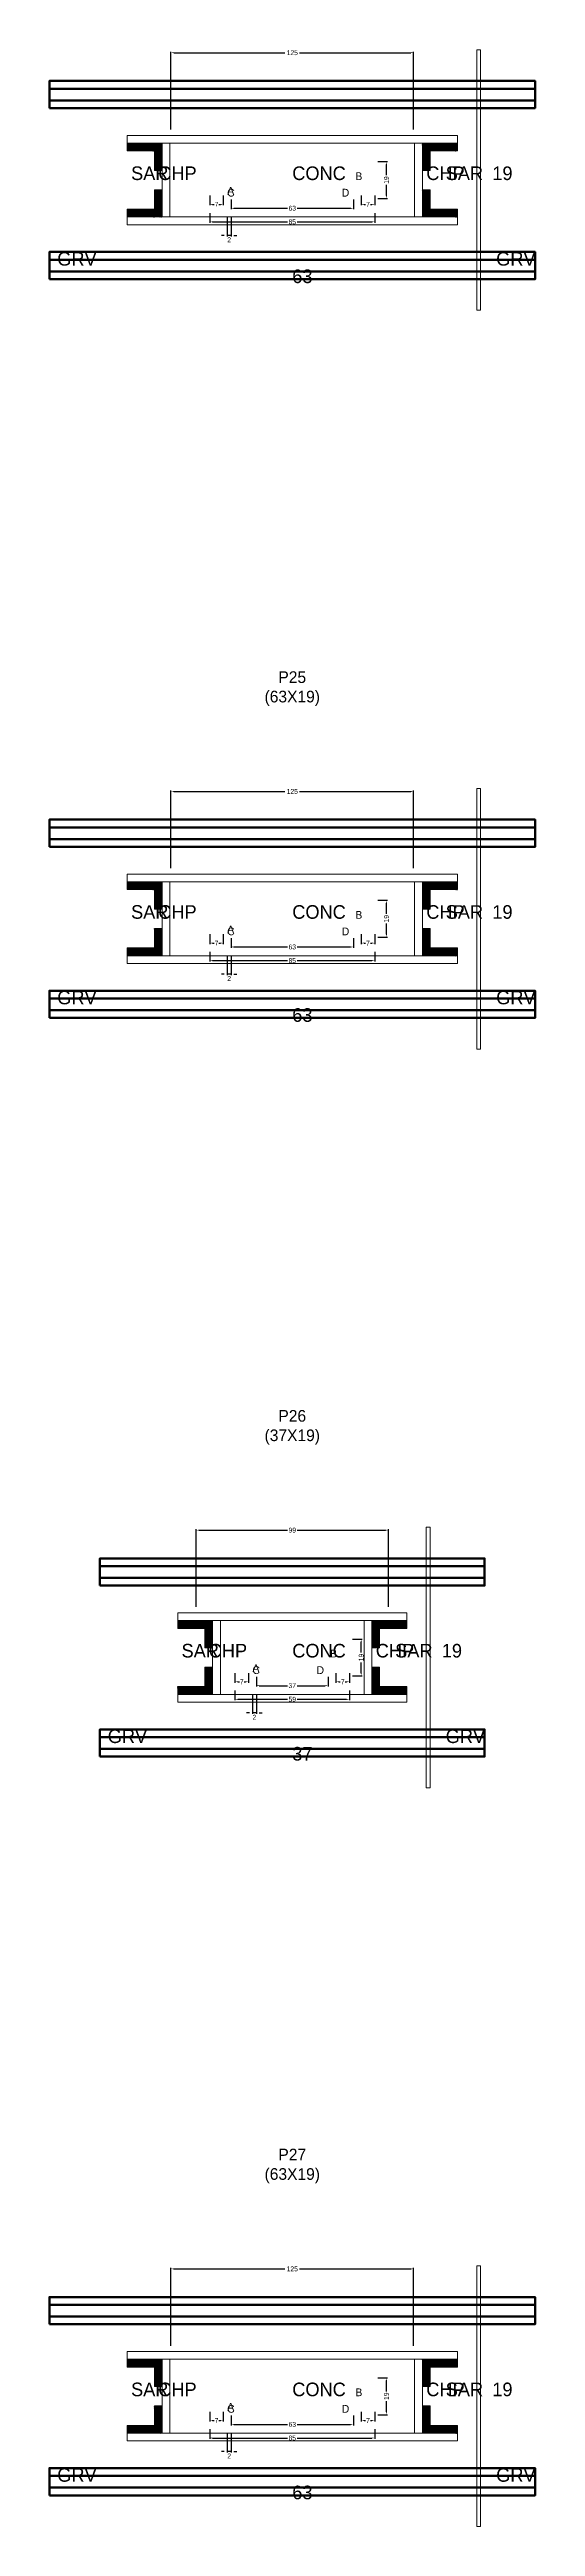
# Model space of a CAD drawing. Header units: centimetres. Extents: x -8500 to 4118, y -39526 to 295.
# Drawn here: x -125 to 125, y -9807 to -8533 of the extents above; entities that cross this region are included whole.
import ezdxf

# ---------------------------------------------------------------- set-up
doc = ezdxf.new("R2010")
doc.units = ezdxf.units.CM
for name, color, linetype in [('COTA', 241, 'Continuous'), ('GRAVATA', 224, 'Continuous'), ('Hachura', 251, 'Continuous'), ('NOMENCLATURA', 7, 'Continuous'), ('SARRAFO', 251, 'Continuous'), ('Texto Seção', 7, 'Continuous')]:
    doc.layers.add(name, color=color, linetype=linetype)
doc.dimstyles.new('cotax2', dxfattribs={"dimtxt": 2.5, "dimasz": 1.5, "dimexe": 0.5, "dimexo": 0.5, "dimgap": 0.5, "dimtad": 1, "dimcen": 2.5, "dimazin": 3, "dimtfac": 1, "dimtmove": 0, "dimatfit": 3})

# ---------------------------------------------------------------- blocks, each defined once
blk = doc.blocks.new('_CLOSEDFILLED')
at = {"color": 0, "linetype": 'BYBLOCK'}
blk.add_solid([(-1, 0.16), (0, 0), (-1, -0.16)], dxfattribs=at)
blk = doc.blocks.new('*D612')
for p, q in [((-42.5, -8617), (-42.5, -8622)), ((-41, -8621.5), (-2.5, -8621.5)), ((2.5, -8621.5), (41, -8621.5)), ((42.5, -8617), (42.5, -8622))]:
    blk.add_line(p, q)
at = {"layer": 'Defpoints'}
for p in [(-42.5, -8616.5), (-42.5, -8621.5), (42.5, -8616.5)]:
    blk.add_point(p, dxfattribs=at)
at = {"layer": 'COTA', "xscale": 1.5, "yscale": 1.5, "rotation": 180}
blk.add_blockref('_CLOSEDFILLED', (-42.5, -8621.5), dxfattribs=at)
at = {"layer": 'COTA', "xscale": 1.5, "yscale": 1.5}
blk.add_blockref('_CLOSEDFILLED', (42.5, -8621.5), dxfattribs=at)
at = {"layer": 'COTA', "insert": (0, -8621.5), "char_height": 2.5, "attachment_point": 5}
blk.add_mtext('85', dxfattribs=at)
blk = doc.blocks.new('*D613')
for p, q in [((-31.5, -8610), (-31.5, -8615)), ((31.5, -8610), (31.5, -8615)), ((-30, -8614.5), (-2.5, -8614.5)), ((2.5, -8614.5), (30, -8614.5))]:
    blk.add_line(p, q)
at = {"layer": 'Defpoints'}
for p in [(-31.5, -8609.5), (31.5, -8609.5), (-31.5, -8614.5)]:
    blk.add_point(p, dxfattribs=at)
at = {"layer": 'COTA', "xscale": 1.5, "yscale": 1.5, "rotation": 180}
blk.add_blockref('_CLOSEDFILLED', (-31.5, -8614.5), dxfattribs=at)
at = {"layer": 'COTA', "xscale": 1.5, "yscale": 1.5}
blk.add_blockref('_CLOSEDFILLED', (31.5, -8614.5), dxfattribs=at)
at = {"layer": 'COTA', "insert": (0, -8614.5), "char_height": 2.5, "attachment_point": 5}
blk.add_mtext('63', dxfattribs=at)
blk = doc.blocks.new('*D614')
for p, q in [((44, -8590.5), (49, -8590.5)), ((48.5, -8597.5), (48.5, -8592)), ((44, -8609.5), (49, -8609.5)), ((48.5, -8608), (48.5, -8602.5))]:
    blk.add_line(p, q)
at = {"layer": 'Defpoints'}
for p in [(43.5, -8590.5), (43.5, -8609.5), (48.5, -8609.5)]:
    blk.add_point(p, dxfattribs=at)
at = {"layer": 'COTA', "xscale": 1.5, "yscale": 1.5}
for p, rotation in [((48.5, -8590.5), 90), ((48.5, -8609.5), 270)]:
    blk.add_blockref('_CLOSEDFILLED', p, dxfattribs=dict(at, rotation=rotation))
at = {"layer": 'COTA', "insert": (48.5, -8600), "char_height": 2.5, "attachment_point": 5, "rotation": 90}
blk.add_mtext('19', dxfattribs=at)
blk = doc.blocks.new('*D615')
for p, q in [((-42.5, -8608), (-42.5, -8613)), ((-41, -8612.5), (-40.25, -8612.5)), ((-37.75, -8612.5), (-37, -8612.5)), ((-35.5, -8608), (-35.5, -8613))]:
    blk.add_line(p, q)
at = {"layer": 'Defpoints'}
for p in [(-42.5, -8607.5), (-42.5, -8612.5), (-35.5, -8607.5)]:
    blk.add_point(p, dxfattribs=at)
at = {"layer": 'COTA', "xscale": 1.5, "yscale": 1.5, "rotation": 180}
blk.add_blockref('_CLOSEDFILLED', (-42.5, -8612.5), dxfattribs=at)
at = {"layer": 'COTA', "xscale": 1.5, "yscale": 1.5}
blk.add_blockref('_CLOSEDFILLED', (-35.5, -8612.5), dxfattribs=at)
at = {"layer": 'COTA', "insert": (-39, -8612.5), "char_height": 2.5, "attachment_point": 5}
blk.add_mtext('7', dxfattribs=at)
blk = doc.blocks.new('*D616')
for p, q in [((35.5, -8608), (35.5, -8613)), ((37, -8612.5), (37.75, -8612.5)), ((40.25, -8612.5), (41, -8612.5)), ((42.5, -8608), (42.5, -8613))]:
    blk.add_line(p, q)
at = {"layer": 'Defpoints'}
for p in [(35.5, -8607.5), (35.5, -8612.5), (42.5, -8607.5)]:
    blk.add_point(p, dxfattribs=at)
at = {"layer": 'COTA', "xscale": 1.5, "yscale": 1.5, "rotation": 180}
blk.add_blockref('_CLOSEDFILLED', (35.5, -8612.5), dxfattribs=at)
at = {"layer": 'COTA', "xscale": 1.5, "yscale": 1.5}
blk.add_blockref('_CLOSEDFILLED', (42.5, -8612.5), dxfattribs=at)
at = {"layer": 'COTA', "insert": (39, -8612.5), "char_height": 2.5, "attachment_point": 5}
blk.add_mtext('7', dxfattribs=at)
blk = doc.blocks.new('*D617')
for p, q in [((-62.5, -8574), (-62.5, -8534)), ((-61, -8534.5), (-3.75, -8534.5)), ((3.75, -8534.5), (61, -8534.5)), ((62.5, -8574), (62.5, -8534))]:
    blk.add_line(p, q)
at = {"layer": 'Defpoints'}
for p in [(-62.5, -8534.5), (-62.5, -8574.5), (62.5, -8574.5)]:
    blk.add_point(p, dxfattribs=at)
at = {"layer": 'COTA', "xscale": 1.5, "yscale": 1.5, "rotation": 180}
blk.add_blockref('_CLOSEDFILLED', (-62.5, -8534.5), dxfattribs=at)
at = {"layer": 'COTA', "xscale": 1.5, "yscale": 1.5}
blk.add_blockref('_CLOSEDFILLED', (62.5, -8534.5), dxfattribs=at)
at = {"layer": 'COTA', "insert": (0, -8534.5), "char_height": 2.5, "attachment_point": 5}
blk.add_mtext('125', dxfattribs=at)
blk = doc.blocks.new('*D638')
for p, q in [((-42.5, -8997), (-42.5, -9002)), ((-41, -9001.5), (-2.5, -9001.5)), ((2.5, -9001.5), (41, -9001.5)), ((42.5, -8997), (42.5, -9002))]:
    blk.add_line(p, q)
at = {"layer": 'Defpoints'}
for p in [(-42.5, -8996.5), (-42.5, -9001.5), (42.5, -8996.5)]:
    blk.add_point(p, dxfattribs=at)
at = {"layer": 'COTA', "xscale": 1.5, "yscale": 1.5, "rotation": 180}
blk.add_blockref('_CLOSEDFILLED', (-42.5, -9001.5), dxfattribs=at)
at = {"layer": 'COTA', "xscale": 1.5, "yscale": 1.5}
blk.add_blockref('_CLOSEDFILLED', (42.5, -9001.5), dxfattribs=at)
at = {"layer": 'COTA', "insert": (0, -9001.5), "char_height": 2.5, "attachment_point": 5}
blk.add_mtext('85', dxfattribs=at)
blk = doc.blocks.new('*D639')
for p, q in [((-31.5, -8990), (-31.5, -8995)), ((-30, -8994.5), (-2.5, -8994.5)), ((2.5, -8994.5), (30, -8994.5)), ((31.5, -8990), (31.5, -8995))]:
    blk.add_line(p, q)
at = {"layer": 'Defpoints'}
for p in [(-31.5, -8989.5), (-31.5, -8994.5), (31.5, -8989.5)]:
    blk.add_point(p, dxfattribs=at)
at = {"layer": 'COTA', "xscale": 1.5, "yscale": 1.5, "rotation": 180}
blk.add_blockref('_CLOSEDFILLED', (-31.5, -8994.5), dxfattribs=at)
at = {"layer": 'COTA', "xscale": 1.5, "yscale": 1.5}
blk.add_blockref('_CLOSEDFILLED', (31.5, -8994.5), dxfattribs=at)
at = {"layer": 'COTA', "insert": (0, -8994.5), "char_height": 2.5, "attachment_point": 5}
blk.add_mtext('63', dxfattribs=at)
blk = doc.blocks.new('*D640')
for p, q in [((44, -8970.5), (49, -8970.5)), ((48.5, -8977.5), (48.5, -8972)), ((48.5, -8988), (48.5, -8982.5)), ((44, -8989.5), (49, -8989.5))]:
    blk.add_line(p, q)
at = {"layer": 'Defpoints'}
for p in [(43.5, -8970.5), (43.5, -8989.5), (48.5, -8989.5)]:
    blk.add_point(p, dxfattribs=at)
at = {"layer": 'COTA', "xscale": 1.5, "yscale": 1.5}
for p, rotation in [((48.5, -8970.5), 90), ((48.5, -8989.5), 270)]:
    blk.add_blockref('_CLOSEDFILLED', p, dxfattribs=dict(at, rotation=rotation))
at = {"layer": 'COTA', "insert": (48.5, -8980), "char_height": 2.5, "attachment_point": 5, "rotation": 90}
blk.add_mtext('19', dxfattribs=at)
blk = doc.blocks.new('*D641')
for p, q in [((-42.5, -8988), (-42.5, -8993)), ((-41, -8992.5), (-40.25, -8992.5)), ((-37.75, -8992.5), (-37, -8992.5)), ((-35.5, -8988), (-35.5, -8993))]:
    blk.add_line(p, q)
at = {"layer": 'Defpoints'}
for p in [(-42.5, -8987.5), (-42.5, -8992.5), (-35.5, -8987.5)]:
    blk.add_point(p, dxfattribs=at)
at = {"layer": 'COTA', "xscale": 1.5, "yscale": 1.5, "rotation": 180}
blk.add_blockref('_CLOSEDFILLED', (-42.5, -8992.5), dxfattribs=at)
at = {"layer": 'COTA', "xscale": 1.5, "yscale": 1.5}
blk.add_blockref('_CLOSEDFILLED', (-35.5, -8992.5), dxfattribs=at)
at = {"layer": 'COTA', "insert": (-39, -8992.5), "char_height": 2.5, "attachment_point": 5}
blk.add_mtext('7', dxfattribs=at)
blk = doc.blocks.new('*D642')
for p, q in [((35.5, -8988), (35.5, -8993)), ((37, -8992.5), (37.75, -8992.5)), ((40.25, -8992.5), (41, -8992.5)), ((42.5, -8988), (42.5, -8993))]:
    blk.add_line(p, q)
at = {"layer": 'Defpoints'}
for p in [(35.5, -8987.5), (35.5, -8992.5), (42.5, -8987.5)]:
    blk.add_point(p, dxfattribs=at)
at = {"layer": 'COTA', "xscale": 1.5, "yscale": 1.5, "rotation": 180}
blk.add_blockref('_CLOSEDFILLED', (35.5, -8992.5), dxfattribs=at)
at = {"layer": 'COTA', "xscale": 1.5, "yscale": 1.5}
blk.add_blockref('_CLOSEDFILLED', (42.5, -8992.5), dxfattribs=at)
at = {"layer": 'COTA', "insert": (39, -8992.5), "char_height": 2.5, "attachment_point": 5}
blk.add_mtext('7', dxfattribs=at)
blk = doc.blocks.new('*D643')
for p, q in [((-62.5, -8954), (-62.5, -8914)), ((-61, -8914.5), (-3.75, -8914.5)), ((3.75, -8914.5), (61, -8914.5)), ((62.5, -8954), (62.5, -8914))]:
    blk.add_line(p, q)
at = {"layer": 'Defpoints'}
for p in [(-62.5, -8914.5), (-62.5, -8954.5), (62.5, -8954.5)]:
    blk.add_point(p, dxfattribs=at)
at = {"layer": 'COTA', "xscale": 1.5, "yscale": 1.5, "rotation": 180}
blk.add_blockref('_CLOSEDFILLED', (-62.5, -8914.5), dxfattribs=at)
at = {"layer": 'COTA', "xscale": 1.5, "yscale": 1.5}
blk.add_blockref('_CLOSEDFILLED', (62.5, -8914.5), dxfattribs=at)
at = {"layer": 'COTA', "insert": (0, -8914.5), "char_height": 2.5, "attachment_point": 5}
blk.add_mtext('125', dxfattribs=at)
blk = doc.blocks.new('*D664')
for p, q in [((-29.5, -9377), (-29.5, -9382)), ((29.5, -9377), (29.5, -9382)), ((-28, -9381.5), (-2.5, -9381.5)), ((2.5, -9381.5), (28, -9381.5))]:
    blk.add_line(p, q)
at = {"layer": 'Defpoints'}
for p in [(-29.5, -9376.5), (29.5, -9376.5), (-29.5, -9381.5)]:
    blk.add_point(p, dxfattribs=at)
at = {"layer": 'COTA', "xscale": 1.5, "yscale": 1.5, "rotation": 180}
blk.add_blockref('_CLOSEDFILLED', (-29.5, -9381.5), dxfattribs=at)
at = {"layer": 'COTA', "xscale": 1.5, "yscale": 1.5}
blk.add_blockref('_CLOSEDFILLED', (29.5, -9381.5), dxfattribs=at)
at = {"layer": 'COTA', "insert": (0, -9381.5), "char_height": 2.5, "attachment_point": 5}
blk.add_mtext('59', dxfattribs=at)
blk = doc.blocks.new('*D665')
for p, q in [((-18.5, -9370), (-18.5, -9375)), ((-17, -9374.5), (-2.5, -9374.5)), ((2.5, -9374.5), (17, -9374.5)), ((18.5, -9370), (18.5, -9375))]:
    blk.add_line(p, q)
at = {"layer": 'Defpoints'}
for p in [(-18.5, -9369.5), (-18.5, -9374.5), (18.5, -9369.5)]:
    blk.add_point(p, dxfattribs=at)
at = {"layer": 'COTA', "xscale": 1.5, "yscale": 1.5, "rotation": 180}
blk.add_blockref('_CLOSEDFILLED', (-18.5, -9374.5), dxfattribs=at)
at = {"layer": 'COTA', "xscale": 1.5, "yscale": 1.5}
blk.add_blockref('_CLOSEDFILLED', (18.5, -9374.5), dxfattribs=at)
at = {"layer": 'COTA', "insert": (0, -9374.5), "char_height": 2.5, "attachment_point": 5}
blk.add_mtext('37', dxfattribs=at)
blk = doc.blocks.new('*D666')
for p, q in [((31, -9350.5), (36, -9350.5)), ((35.5, -9357.5), (35.5, -9352)), ((35.5, -9368), (35.5, -9362.5)), ((31, -9369.5), (36, -9369.5))]:
    blk.add_line(p, q)
at = {"layer": 'Defpoints'}
for p in [(30.5, -9350.5), (30.5, -9369.5), (35.5, -9369.5)]:
    blk.add_point(p, dxfattribs=at)
at = {"layer": 'COTA', "xscale": 1.5, "yscale": 1.5}
for p, rotation in [((35.5, -9350.5), 90), ((35.5, -9369.5), 270)]:
    blk.add_blockref('_CLOSEDFILLED', p, dxfattribs=dict(at, rotation=rotation))
at = {"layer": 'COTA', "insert": (35.5, -9360), "char_height": 2.5, "attachment_point": 5, "rotation": 90}
blk.add_mtext('19', dxfattribs=at)
blk = doc.blocks.new('*D667')
for p, q in [((-29.5, -9368), (-29.5, -9373)), ((-28, -9372.5), (-27.25, -9372.5)), ((-24.75, -9372.5), (-24, -9372.5)), ((-22.5, -9368), (-22.5, -9373))]:
    blk.add_line(p, q)
at = {"layer": 'Defpoints'}
for p in [(-29.5, -9367.5), (-29.5, -9372.5), (-22.5, -9367.5)]:
    blk.add_point(p, dxfattribs=at)
at = {"layer": 'COTA', "xscale": 1.5, "yscale": 1.5, "rotation": 180}
blk.add_blockref('_CLOSEDFILLED', (-29.5, -9372.5), dxfattribs=at)
at = {"layer": 'COTA', "xscale": 1.5, "yscale": 1.5}
blk.add_blockref('_CLOSEDFILLED', (-22.5, -9372.5), dxfattribs=at)
at = {"layer": 'COTA', "insert": (-26, -9372.5), "char_height": 2.5, "attachment_point": 5}
blk.add_mtext('7', dxfattribs=at)
blk = doc.blocks.new('*D668')
for p, q in [((22.5, -9368), (22.5, -9373)), ((24, -9372.5), (24.75, -9372.5)), ((27.25, -9372.5), (28, -9372.5)), ((29.5, -9368), (29.5, -9373))]:
    blk.add_line(p, q)
at = {"layer": 'Defpoints'}
for p in [(22.5, -9367.5), (22.5, -9372.5), (29.5, -9367.5)]:
    blk.add_point(p, dxfattribs=at)
at = {"layer": 'COTA', "xscale": 1.5, "yscale": 1.5, "rotation": 180}
blk.add_blockref('_CLOSEDFILLED', (22.5, -9372.5), dxfattribs=at)
at = {"layer": 'COTA', "xscale": 1.5, "yscale": 1.5}
blk.add_blockref('_CLOSEDFILLED', (29.5, -9372.5), dxfattribs=at)
at = {"layer": 'COTA', "insert": (26, -9372.5), "char_height": 2.5, "attachment_point": 5}
blk.add_mtext('7', dxfattribs=at)
blk = doc.blocks.new('*D669')
for p, q in [((-49.5, -9334), (-49.5, -9294)), ((-48, -9294.5), (-2.5, -9294.5)), ((2.5, -9294.5), (48, -9294.5)), ((49.5, -9334), (49.5, -9294))]:
    blk.add_line(p, q)
at = {"layer": 'Defpoints'}
for p in [(-49.5, -9294.5), (-49.5, -9334.5), (49.5, -9334.5)]:
    blk.add_point(p, dxfattribs=at)
at = {"layer": 'COTA', "xscale": 1.5, "yscale": 1.5, "rotation": 180}
blk.add_blockref('_CLOSEDFILLED', (-49.5, -9294.5), dxfattribs=at)
at = {"layer": 'COTA', "xscale": 1.5, "yscale": 1.5}
blk.add_blockref('_CLOSEDFILLED', (49.5, -9294.5), dxfattribs=at)
at = {"layer": 'COTA', "insert": (0, -9294.5), "char_height": 2.5, "attachment_point": 5}
blk.add_mtext('99', dxfattribs=at)
blk = doc.blocks.new('*D690')
for p, q in [((-42.5, -9757), (-42.5, -9762)), ((42.5, -9757), (42.5, -9762)), ((-41, -9761.5), (-2.5, -9761.5)), ((2.5, -9761.5), (41, -9761.5))]:
    blk.add_line(p, q)
at = {"layer": 'Defpoints'}
for p in [(-42.5, -9756.5), (42.5, -9756.5), (-42.5, -9761.5)]:
    blk.add_point(p, dxfattribs=at)
at = {"layer": 'COTA', "xscale": 1.5, "yscale": 1.5, "rotation": 180}
blk.add_blockref('_CLOSEDFILLED', (-42.5, -9761.5), dxfattribs=at)
at = {"layer": 'COTA', "xscale": 1.5, "yscale": 1.5}
blk.add_blockref('_CLOSEDFILLED', (42.5, -9761.5), dxfattribs=at)
at = {"layer": 'COTA', "insert": (0, -9761.5), "char_height": 2.5, "attachment_point": 5}
blk.add_mtext('85', dxfattribs=at)
blk = doc.blocks.new('*D691')
for p, q in [((-31.5, -9750), (-31.5, -9755)), ((-30, -9754.5), (-2.5, -9754.5)), ((2.5, -9754.5), (30, -9754.5)), ((31.5, -9750), (31.5, -9755))]:
    blk.add_line(p, q)
at = {"layer": 'Defpoints'}
for p in [(-31.5, -9749.5), (-31.5, -9754.5), (31.5, -9749.5)]:
    blk.add_point(p, dxfattribs=at)
at = {"layer": 'COTA', "xscale": 1.5, "yscale": 1.5, "rotation": 180}
blk.add_blockref('_CLOSEDFILLED', (-31.5, -9754.5), dxfattribs=at)
at = {"layer": 'COTA', "xscale": 1.5, "yscale": 1.5}
blk.add_blockref('_CLOSEDFILLED', (31.5, -9754.5), dxfattribs=at)
at = {"layer": 'COTA', "insert": (0, -9754.5), "char_height": 2.5, "attachment_point": 5}
blk.add_mtext('63', dxfattribs=at)
blk = doc.blocks.new('*D692')
for p, q in [((44, -9730.5), (49, -9730.5)), ((48.5, -9737.5), (48.5, -9732)), ((48.5, -9748), (48.5, -9742.5)), ((44, -9749.5), (49, -9749.5))]:
    blk.add_line(p, q)
at = {"layer": 'Defpoints'}
for p in [(43.5, -9730.5), (43.5, -9749.5), (48.5, -9749.5)]:
    blk.add_point(p, dxfattribs=at)
at = {"layer": 'COTA', "xscale": 1.5, "yscale": 1.5}
for p, rotation in [((48.5, -9730.5), 90), ((48.5, -9749.5), 270)]:
    blk.add_blockref('_CLOSEDFILLED', p, dxfattribs=dict(at, rotation=rotation))
at = {"layer": 'COTA', "insert": (48.5, -9740), "char_height": 2.5, "attachment_point": 5, "rotation": 90}
blk.add_mtext('19', dxfattribs=at)
blk = doc.blocks.new('*D693')
for p, q in [((-42.5, -9748), (-42.5, -9753)), ((-41, -9752.5), (-40.25, -9752.5)), ((-37.75, -9752.5), (-37, -9752.5)), ((-35.5, -9748), (-35.5, -9753))]:
    blk.add_line(p, q)
at = {"layer": 'Defpoints'}
for p in [(-42.5, -9747.5), (-42.5, -9752.5), (-35.5, -9747.5)]:
    blk.add_point(p, dxfattribs=at)
at = {"layer": 'COTA', "xscale": 1.5, "yscale": 1.5, "rotation": 180}
blk.add_blockref('_CLOSEDFILLED', (-42.5, -9752.5), dxfattribs=at)
at = {"layer": 'COTA', "xscale": 1.5, "yscale": 1.5}
blk.add_blockref('_CLOSEDFILLED', (-35.5, -9752.5), dxfattribs=at)
at = {"layer": 'COTA', "insert": (-39, -9752.5), "char_height": 2.5, "attachment_point": 5}
blk.add_mtext('7', dxfattribs=at)
blk = doc.blocks.new('*D694')
for p, q in [((35.5, -9748), (35.5, -9753)), ((37, -9752.5), (37.75, -9752.5)), ((40.25, -9752.5), (41, -9752.5)), ((42.5, -9748), (42.5, -9753))]:
    blk.add_line(p, q)
at = {"layer": 'Defpoints'}
for p in [(35.5, -9747.5), (35.5, -9752.5), (42.5, -9747.5)]:
    blk.add_point(p, dxfattribs=at)
at = {"layer": 'COTA', "xscale": 1.5, "yscale": 1.5, "rotation": 180}
blk.add_blockref('_CLOSEDFILLED', (35.5, -9752.5), dxfattribs=at)
at = {"layer": 'COTA', "xscale": 1.5, "yscale": 1.5}
blk.add_blockref('_CLOSEDFILLED', (42.5, -9752.5), dxfattribs=at)
at = {"layer": 'COTA', "insert": (39, -9752.5), "char_height": 2.5, "attachment_point": 5}
blk.add_mtext('7', dxfattribs=at)
blk = doc.blocks.new('*D695')
for p, q in [((-62.5, -9714), (-62.5, -9674)), ((-61, -9674.5), (-3.75, -9674.5)), ((3.75, -9674.5), (61, -9674.5)), ((62.5, -9714), (62.5, -9674))]:
    blk.add_line(p, q)
at = {"layer": 'Defpoints'}
for p in [(-62.5, -9674.5), (-62.5, -9714.5), (62.5, -9714.5)]:
    blk.add_point(p, dxfattribs=at)
at = {"layer": 'COTA', "xscale": 1.5, "yscale": 1.5, "rotation": 180}
blk.add_blockref('_CLOSEDFILLED', (-62.5, -9674.5), dxfattribs=at)
at = {"layer": 'COTA', "xscale": 1.5, "yscale": 1.5}
blk.add_blockref('_CLOSEDFILLED', (62.5, -9674.5), dxfattribs=at)
at = {"layer": 'COTA', "insert": (0, -9674.5), "char_height": 2.5, "attachment_point": 5}
blk.add_mtext('125', dxfattribs=at)

msp = doc.modelspace()

# ---------------------------------------------------------------- hatches: boundary and pattern name
at = {"layer": 'SARRAFO'}
h = msp.add_hatch(dxfattribs=at)
h.set_pattern_fill('SOLID', scale=2)
h.paths.add_polyline_path([(-85, -8585), (-71, -8585), (-71, -8581), (-85, -8581)])
h = msp.add_hatch(dxfattribs=at)
h.set_pattern_fill('SOLID', scale=2)
h.paths.add_polyline_path([(-71, -8595), (-67, -8595), (-67, -8581), (-71, -8581)])
h = msp.add_hatch(dxfattribs=at)
h.set_pattern_fill('SOLID', scale=2)
h.paths.add_polyline_path([(67, -8595), (71, -8595), (71, -8581), (67, -8581)])
h = msp.add_hatch(dxfattribs=at)
h.set_pattern_fill('SOLID', scale=2)
h.paths.add_polyline_path([(71, -8585), (85, -8585), (85, -8581), (71, -8581)])
h = msp.add_hatch(dxfattribs=at)
h.set_pattern_fill('SOLID', scale=2)
h.paths.add_polyline_path([(-71, -8619), (-67, -8619), (-67, -8605), (-71, -8605)])
h = msp.add_hatch(dxfattribs=at)
h.set_pattern_fill('SOLID', scale=2)
h.paths.add_polyline_path([(67, -8619), (71, -8619), (71, -8605), (67, -8605)])
h = msp.add_hatch(dxfattribs=at)
h.set_pattern_fill('SOLID', scale=2)
h.paths.add_polyline_path([(-85, -8619), (-71, -8619), (-71, -8615), (-85, -8615)])
h = msp.add_hatch(dxfattribs=at)
h.set_pattern_fill('SOLID', scale=2)
h.paths.add_polyline_path([(71, -8619), (85, -8619), (85, -8615), (71, -8615)])
h = msp.add_hatch(dxfattribs=at)
h.set_pattern_fill('SOLID', scale=2)
h.paths.add_polyline_path([(-85, -8965), (-71, -8965), (-71, -8961), (-85, -8961)])
h = msp.add_hatch(dxfattribs=at)
h.set_pattern_fill('SOLID', scale=2)
h.paths.add_polyline_path([(-71, -8975), (-67, -8975), (-67, -8961), (-71, -8961)])
h = msp.add_hatch(dxfattribs=at)
h.set_pattern_fill('SOLID', scale=2)
h.paths.add_polyline_path([(67, -8975), (71, -8975), (71, -8961), (67, -8961)])
h = msp.add_hatch(dxfattribs=at)
h.set_pattern_fill('SOLID', scale=2)
h.paths.add_polyline_path([(71, -8965), (85, -8965), (85, -8961), (71, -8961)])
h = msp.add_hatch(dxfattribs=at)
h.set_pattern_fill('SOLID', scale=2)
h.paths.add_polyline_path([(-85, -8999), (-71, -8999), (-71, -8995), (-85, -8995)])
h = msp.add_hatch(dxfattribs=at)
h.set_pattern_fill('SOLID', scale=2)
h.paths.add_polyline_path([(-71, -8999), (-67, -8999), (-67, -8985), (-71, -8985)])
h = msp.add_hatch(dxfattribs=at)
h.set_pattern_fill('SOLID', scale=2)
h.paths.add_polyline_path([(67, -8999), (71, -8999), (71, -8985), (67, -8985)])
h = msp.add_hatch(dxfattribs=at)
h.set_pattern_fill('SOLID', scale=2)
h.paths.add_polyline_path([(71, -8999), (85, -8999), (85, -8995), (71, -8995)])
h = msp.add_hatch(dxfattribs=at)
h.set_pattern_fill('SOLID', scale=2)
h.paths.add_polyline_path([(-59, -9345), (-45, -9345), (-45, -9341), (-59, -9341)])
h = msp.add_hatch(dxfattribs=at)
h.set_pattern_fill('SOLID', scale=2)
h.paths.add_polyline_path([(-45, -9355), (-41, -9355), (-41, -9341), (-45, -9341)])
h = msp.add_hatch(dxfattribs=at)
h.set_pattern_fill('SOLID', scale=2)
h.paths.add_polyline_path([(41, -9355), (45, -9355), (45, -9341), (41, -9341)])
h = msp.add_hatch(dxfattribs=at)
h.set_pattern_fill('SOLID', scale=2)
h.paths.add_polyline_path([(45, -9345), (59, -9345), (59, -9341), (45, -9341)])
h = msp.add_hatch(dxfattribs=at)
h.set_pattern_fill('SOLID', scale=2)
h.paths.add_polyline_path([(-59, -9379), (-45, -9379), (-45, -9375), (-59, -9375)])
h = msp.add_hatch(dxfattribs=at)
h.set_pattern_fill('SOLID', scale=2)
h.paths.add_polyline_path([(-45, -9379), (-41, -9379), (-41, -9365), (-45, -9365)])
h = msp.add_hatch(dxfattribs=at)
h.set_pattern_fill('SOLID', scale=2)
h.paths.add_polyline_path([(41, -9379), (45, -9379), (45, -9365), (41, -9365)])
h = msp.add_hatch(dxfattribs=at)
h.set_pattern_fill('SOLID', scale=2)
h.paths.add_polyline_path([(45, -9379), (59, -9379), (59, -9375), (45, -9375)])
h = msp.add_hatch(dxfattribs=at)
h.set_pattern_fill('SOLID', scale=2)
h.paths.add_polyline_path([(-85, -9725), (-71, -9725), (-71, -9721), (-85, -9721)])
h = msp.add_hatch(dxfattribs=at)
h.set_pattern_fill('SOLID', scale=2)
h.paths.add_polyline_path([(-71, -9735), (-67, -9735), (-67, -9721), (-71, -9721)])
h = msp.add_hatch(dxfattribs=at)
h.set_pattern_fill('SOLID', scale=2)
h.paths.add_polyline_path([(67, -9735), (71, -9735), (71, -9721), (67, -9721)])
h = msp.add_hatch(dxfattribs=at)
h.set_pattern_fill('SOLID', scale=2)
h.paths.add_polyline_path([(71, -9725), (85, -9725), (85, -9721), (71, -9721)])
h = msp.add_hatch(dxfattribs=at)
h.set_pattern_fill('SOLID', scale=2)
h.paths.add_polyline_path([(-71, -9759), (-67, -9759), (-67, -9745), (-71, -9745)])
h = msp.add_hatch(dxfattribs=at)
h.set_pattern_fill('SOLID', scale=2)
h.paths.add_polyline_path([(67, -9759), (71, -9759), (71, -9745), (67, -9745)])
h = msp.add_hatch(dxfattribs=at)
h.set_pattern_fill('SOLID', scale=2)
h.paths.add_polyline_path([(-85, -9759), (-71, -9759), (-71, -9755), (-85, -9755)])
h = msp.add_hatch(dxfattribs=at)
h.set_pattern_fill('SOLID', scale=2)
h.paths.add_polyline_path([(71, -9759), (85, -9759), (85, -9755), (71, -9755)])

# ---------------------------------------------------------------- linework, layer by layer
at = {"layer": 'GRAVATA', "lineweight": 50}
for points in [[(-125, -8563), (125, -8563), (125, -8549), (-125, -8549)], [(-125, -8559), (125, -8559), (125, -8553), (-125, -8553)], [(-125, -8651), (125, -8651), (125, -8637), (-125, -8637)], [(-125, -8647), (125, -8647), (125, -8641), (-125, -8641)], [(-125, -8943), (125, -8943), (125, -8929), (-125, -8929)], [(-125, -8939), (125, -8939), (125, -8933), (-125, -8933)], [(-125, -9031), (125, -9031), (125, -9017), (-125, -9017)], [(-125, -9027), (125, -9027), (125, -9021), (-125, -9021)], [(-99, -9323), (99, -9323), (99, -9309), (-99, -9309)], [(-99, -9319), (99, -9319), (99, -9313), (-99, -9313)], [(-99, -9411), (99, -9411), (99, -9397), (-99, -9397)], [(-99, -9407), (99, -9407), (99, -9401), (-99, -9401)], [(-125, -9703), (125, -9703), (125, -9689), (-125, -9689)], [(-125, -9699), (125, -9699), (125, -9693), (-125, -9693)], [(-125, -9791), (125, -9791), (125, -9777), (-125, -9777)], [(-125, -9787), (125, -9787), (125, -9781), (-125, -9781)]]:
    msp.add_lwpolyline(points, close=True, dxfattribs=at)
at = {"layer": 'Hachura', "lineweight": 13}
for points in [[(95, -8667), (97, -8667), (97, -8533), (95, -8533)], [(95, -9047), (97, -9047), (97, -8913), (95, -8913)], [(69, -9427), (71, -9427), (71, -9293), (69, -9293)], [(95, -9807), (97, -9807), (97, -9673), (95, -9673)]]:
    msp.add_lwpolyline(points, close=True, dxfattribs=at)
at = {"layer": 'Hachura', "lineweight": 18}
for points in [[(-85, -8581), (85, -8581), (85, -8577), (-85, -8577)], [(-67, -8619), (-63, -8619), (-63, -8581), (-67, -8581)], [(63, -8619), (67, -8619), (67, -8581), (63, -8581)], [(-85, -8623), (85, -8623), (85, -8619), (-85, -8619)], [(-85, -8961), (85, -8961), (85, -8957), (-85, -8957)], [(-67, -8999), (-63, -8999), (-63, -8961), (-67, -8961)], [(63, -8999), (67, -8999), (67, -8961), (63, -8961)], [(-85, -9003), (85, -9003), (85, -8999), (-85, -8999)], [(-59, -9341), (59, -9341), (59, -9337), (-59, -9337)], [(-41, -9379), (-37, -9379), (-37, -9341), (-41, -9341)], [(37, -9379), (41, -9379), (41, -9341), (37, -9341)], [(-59, -9383), (59, -9383), (59, -9379), (-59, -9379)], [(-85, -9721), (85, -9721), (85, -9717), (-85, -9717)], [(-67, -9759), (-63, -9759), (-63, -9721), (-67, -9721)], [(63, -9759), (67, -9759), (67, -9721), (63, -9721)], [(-85, -9763), (85, -9763), (85, -9759), (-85, -9759)]]:
    msp.add_lwpolyline(points, close=True, dxfattribs=at)
at = {"layer": 'SARRAFO', "lineweight": 13}
for points in [[(-85, -8585), (-71, -8585), (-71, -8581), (-85, -8581)], [(-71, -8595), (-67, -8595), (-67, -8581), (-71, -8581)], [(67, -8595), (71, -8595), (71, -8581), (67, -8581)], [(71, -8585), (85, -8585), (85, -8581), (71, -8581)], [(-71, -8619), (-67, -8619), (-67, -8605), (-71, -8605)], [(67, -8619), (71, -8619), (71, -8605), (67, -8605)], [(-85, -8619), (-71, -8619), (-71, -8615), (-85, -8615)], [(71, -8619), (85, -8619), (85, -8615), (71, -8615)], [(-85, -8965), (-71, -8965), (-71, -8961), (-85, -8961)], [(-71, -8975), (-67, -8975), (-67, -8961), (-71, -8961)], [(67, -8975), (71, -8975), (71, -8961), (67, -8961)], [(71, -8965), (85, -8965), (85, -8961), (71, -8961)], [(-85, -8999), (-71, -8999), (-71, -8995), (-85, -8995)], [(-71, -8999), (-67, -8999), (-67, -8985), (-71, -8985)], [(67, -8999), (71, -8999), (71, -8985), (67, -8985)], [(71, -8999), (85, -8999), (85, -8995), (71, -8995)], [(-59, -9345), (-45, -9345), (-45, -9341), (-59, -9341)], [(-45, -9355), (-41, -9355), (-41, -9341), (-45, -9341)], [(41, -9355), (45, -9355), (45, -9341), (41, -9341)], [(45, -9345), (59, -9345), (59, -9341), (45, -9341)], [(-59, -9379), (-45, -9379), (-45, -9375), (-59, -9375)], [(-45, -9379), (-41, -9379), (-41, -9365), (-45, -9365)], [(41, -9379), (45, -9379), (45, -9365), (41, -9365)], [(45, -9379), (59, -9379), (59, -9375), (45, -9375)], [(-85, -9725), (-71, -9725), (-71, -9721), (-85, -9721)], [(-71, -9735), (-67, -9735), (-67, -9721), (-71, -9721)], [(67, -9735), (71, -9735), (71, -9721), (67, -9721)], [(71, -9725), (85, -9725), (85, -9721), (71, -9721)], [(-71, -9759), (-67, -9759), (-67, -9745), (-71, -9745)], [(67, -9759), (71, -9759), (71, -9745), (67, -9745)], [(-85, -9759), (-71, -9759), (-71, -9755), (-85, -9755)], [(71, -9759), (85, -9759), (85, -9755), (71, -9755)]]:
    msp.add_lwpolyline(points, close=True, dxfattribs=at)

# ---------------------------------------------------------------- texts
at = {"layer": 'NOMENCLATURA'}
for s, p in [('B', (32.5, -8600)), ('A', (-33.5, -8607.5)), ('C', (-33.5, -8608.5)), ('D', (25.5, -8608.5)), ('B', (32.5, -8980)), ('A', (-33.5, -8987.5)), ('C', (-33.5, -8988.5)), ('D', (25.5, -8988.5)), ('A', (-20.5, -9367.5)), ('C', (-20.5, -9368.5)), ('D', (12.5, -9368.5)), ('B', (19.5, -9360)), ('A', (-33.5, -9747.5)), ('C', (-33.5, -9748.5)), ('D', (25.5, -9748.5)), ('B', (32.5, -9740))]:
    msp.add_text(s, height=4, dxfattribs=at).set_placement(p)
at = {"layer": 'NOMENCLATURA', "char_height": 6, "attachment_point": 8}
for s, insert in [('P25\\P(63X19)', (0, -8870.5)), ('P26\\P(37X19)', (0, -9250.5)), ('P27\\P(63X19)', (0, -9630.5))]:
    msp.add_mtext(s, dxfattribs=dict(at, insert=insert))
at = {"layer": 'Texto Seção'}
for s, p in [('SAR', (-83, -8600)), ('CHP', (-69, -8600)), ('CONC', (0, -8600)), ('CHP', (69, -8600)), ('SAR', (79, -8600)), ('19', (103, -8600)), ('GRV', (-121, -8644)), ('GRV', (105, -8644)), ('63', (0, -8653)), ('SAR', (-83, -8980)), ('CHP', (-69, -8980)), ('CONC', (0, -8980)), ('CHP', (69, -8980)), ('SAR', (79, -8980)), ('19', (103, -8980)), ('GRV', (-121, -9024)), ('GRV', (105, -9024)), ('63', (0, -9033)), ('SAR', (-57, -9360)), ('CHP', (-43, -9360)), ('CONC', (0, -9360)), ('CHP', (43, -9360)), ('SAR', (53, -9360)), ('19', (77, -9360)), ('GRV', (-95, -9404)), ('GRV', (79, -9404)), ('37', (0, -9413)), ('SAR', (-83, -9740)), ('CHP', (-69, -9740)), ('CONC', (0, -9740)), ('CHP', (69, -9740)), ('SAR', (79, -9740)), ('19', (103, -9740)), ('GRV', (-121, -9784)), ('GRV', (105, -9784)), ('63', (0, -9793))]:
    msp.add_text(s, height=7, dxfattribs=at).set_placement(p)

# ---------------------------------------------------------------- dimensions: what is measured, and where the dimension line sits
at = {"layer": 'COTA'}
for base, p1, p2, picture, middle in [((-62.5, -8534.5), (-62.5, -8574.5), (62.5, -8574.5), '*D617', (0, -8534.5)), ((-42.5, -8612.5), (-42.5, -8607.5), (-35.5, -8607.5), '*D615', (-39, -8612.5)), ((-31.5, -8614.5), (-31.5, -8609.5), (31.5, -8609.5), '*D613', (0, -8614.5)), ((35.5, -8612.5), (35.5, -8607.5), (42.5, -8607.5), '*D616', (39, -8612.5)), ((-42.5, -8621.5), (-42.5, -8616.5), (42.5, -8616.5), '*D612', (0, -8621.5)), ((-62.5, -8914.5), (-62.5, -8954.5), (62.5, -8954.5), '*D643', (0, -8914.5)), ((-42.5, -8992.5), (-42.5, -8987.5), (-35.5, -8987.5), '*D641', (-39, -8992.5)), ((-31.5, -8994.5), (-31.5, -8989.5), (31.5, -8989.5), '*D639', (0, -8994.5)), ((35.5, -8992.5), (35.5, -8987.5), (42.5, -8987.5), '*D642', (39, -8992.5)), ((-42.5, -9001.5), (-42.5, -8996.5), (42.5, -8996.5), '*D638', (0, -9001.5)), ((-49.5, -9294.5), (-49.5, -9334.5), (49.5, -9334.5), '*D669', (0, -9294.5)), ((-29.5, -9372.5), (-29.5, -9367.5), (-22.5, -9367.5), '*D667', (-26, -9372.5)), ((-29.5, -9381.5), (-29.5, -9376.5), (29.5, -9376.5), '*D664', (0, -9381.5)), ((-18.5, -9374.5), (-18.5, -9369.5), (18.5, -9369.5), '*D665', (0, -9374.5)), ((22.5, -9372.5), (22.5, -9367.5), (29.5, -9367.5), '*D668', (26, -9372.5)), ((-62.5, -9674.5), (-62.5, -9714.5), (62.5, -9714.5), '*D695', (0, -9674.5)), ((-42.5, -9752.5), (-42.5, -9747.5), (-35.5, -9747.5), '*D693', (-39, -9752.5)), ((-42.5, -9761.5), (-42.5, -9756.5), (42.5, -9756.5), '*D690', (0, -9761.5)), ((-31.5, -9754.5), (-31.5, -9749.5), (31.5, -9749.5), '*D691', (0, -9754.5)), ((35.5, -9752.5), (35.5, -9747.5), (42.5, -9747.5), '*D694', (39, -9752.5))]:
    dim = msp.add_linear_dim(base=base, p1=p1, p2=p2, dimstyle='cotax2', dxfattribs=at)
    dim.commit()
    dim.dimension.update_dxf_attribs({"geometry": picture, "text_midpoint": middle})
for base, p1, p2, picture, middle in [((48.5, -8609.5), (43.5, -8609.5), (43.5, -8590.5), '*D614', (48.5, -8600)), ((48.5, -8989.5), (43.5, -8989.5), (43.5, -8970.5), '*D640', (48.5, -8980)), ((35.5, -9369.5), (30.5, -9369.5), (30.5, -9350.5), '*D666', (35.5, -9360)), ((48.5, -9749.5), (43.5, -9749.5), (43.5, -9730.5), '*D692', (48.5, -9740))]:
    dim = msp.add_linear_dim(base=base, p1=p1, p2=p2, angle=90, dimstyle='cotax2', dxfattribs=at)
    dim.commit()
    dim.dimension.update_dxf_attribs({"geometry": picture, "text_midpoint": middle})
for base, p1, p2 in [((-31.5, -8628.5), (-31.5, -8618.5), (-33.5, -8618.5)), ((-31.5, -9008.5), (-31.5, -8998.5), (-33.5, -8998.5)), ((-18.5, -9388.5), (-18.5, -9378.5), (-20.5, -9378.5)), ((-31.5, -9768.5), (-31.5, -9758.5), (-33.5, -9758.5))]:
    msp.add_linear_dim(base=base, p1=p1, p2=p2, dimstyle='cotax2', dxfattribs=at).render()

doc.saveas('drawing.dxf')
